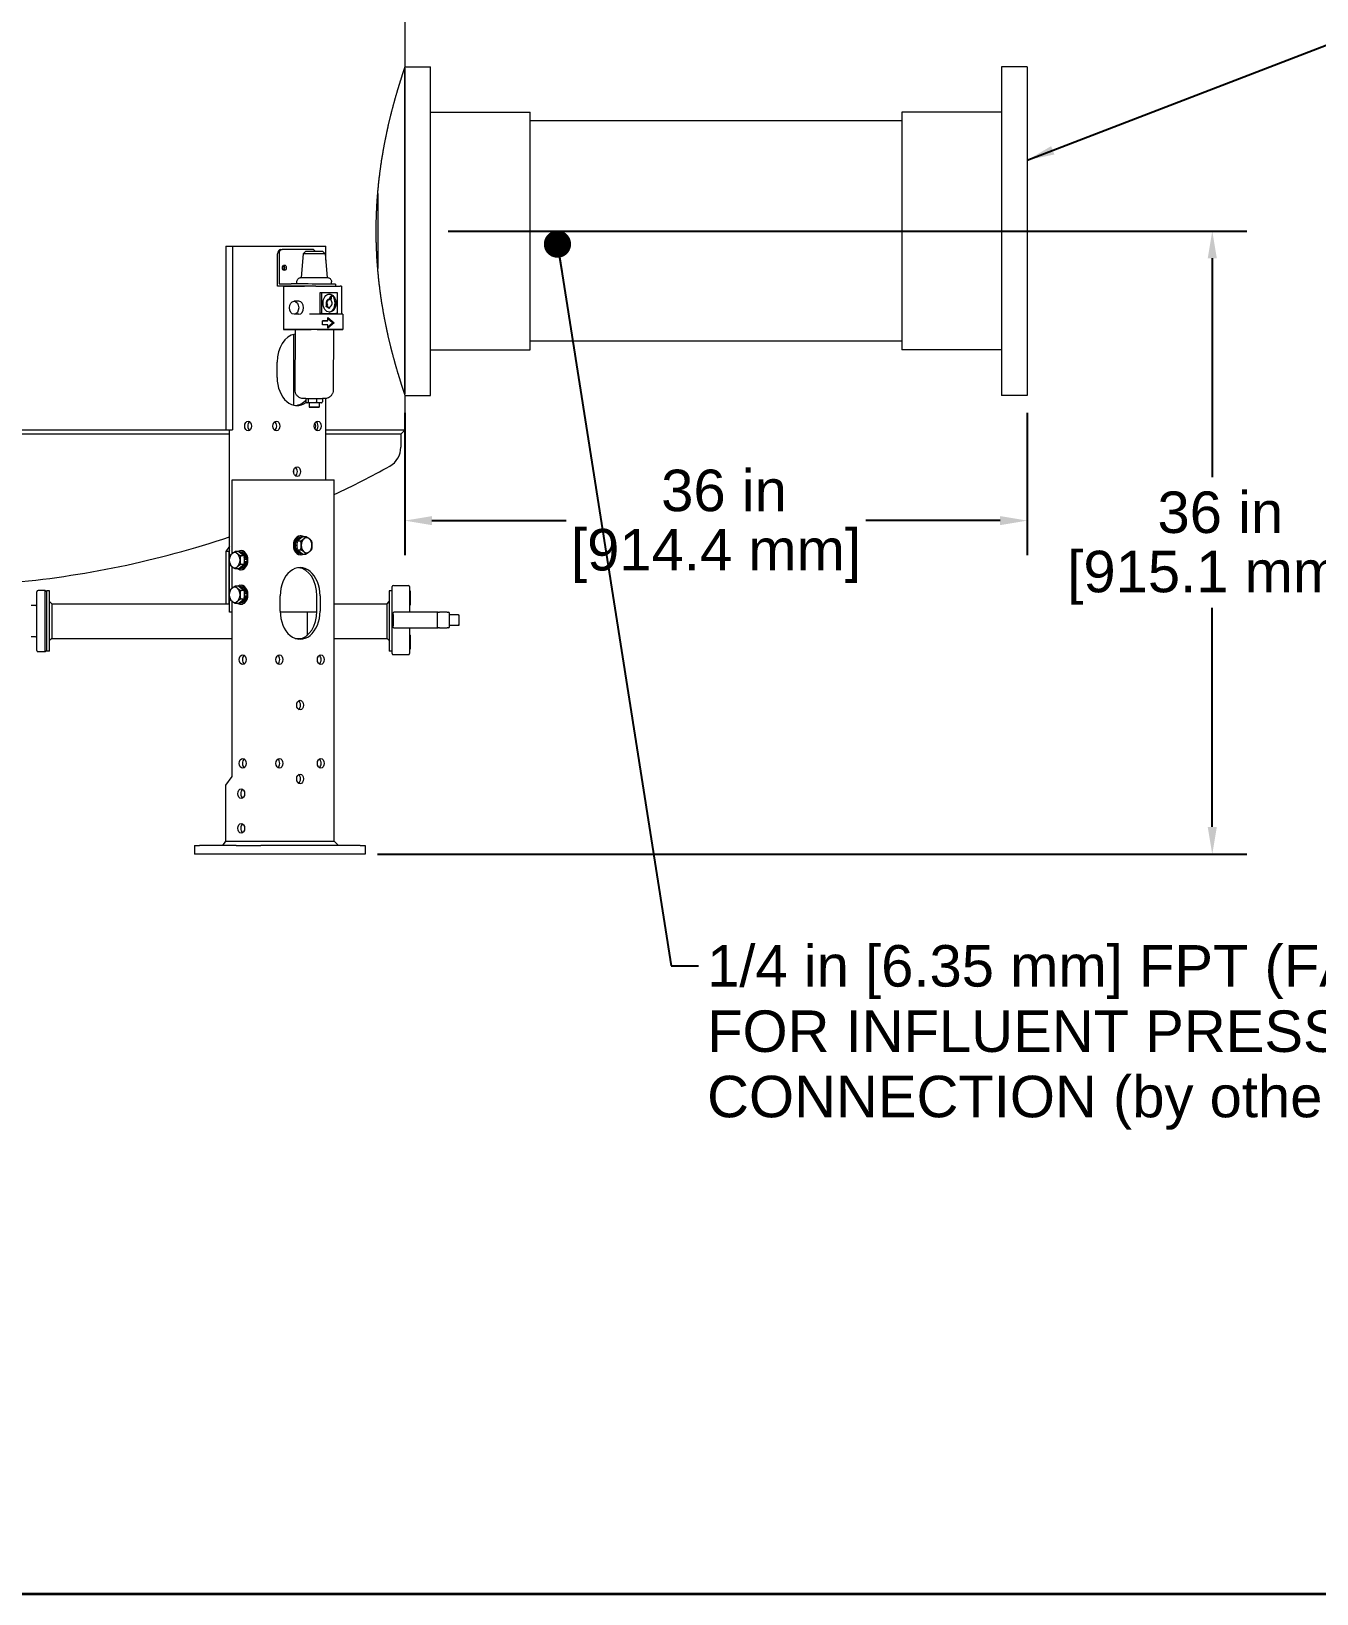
# Model space of a CAD drawing. Header units: inches. Extents: x 20 to 536, y 8 to 344.
# Drawn here: x 117.2 to 191.6, y 8 to 98.3 of the extents above; entities that cross this region are included whole.
import ezdxf

# ---------------------------------------------------------------- set-up
doc = ezdxf.new("R2010")
doc.units = ezdxf.units.IN
doc.header["$LTSCALE"] = 16
doc.header["$MEASUREMENT"] = 0
doc.layers.get('0').update_dxf_attribs({"lineweight": 25})
for name, color, linetype, lineweight in [('Border', 7, 'Continuous', 35), ('Dimension (ANSI)', 7, 'Continuous', 25), ('Symbol (ANSI)', 7, 'Continuous', 25), ('Visible (ANSI)', 7, 'Continuous', 50)]:
    doc.layers.add(name, color=color, linetype=linetype, lineweight=lineweight)
doc.styles.add('Standard D-E', font='arial.ttf')
doc.dimstyles.new('in [mm] D-E NeptuneBenson', dxfattribs={"dimscale": 16, "dimtxt": 0.15, "dimasz": 0.098425, "dimexe": 0.125, "dimexo": 0.063, "dimgap": 0.031496, "dimtad": 0, "dimtih": 1, "dimtoh": 1, "dimdec": 4, "dimrnd": 1e-08, "dimzin": 3, "dimdsep": 46, "dimlunit": 5, "dimtxsty": 'Standard D-E', "dimcen": 0.09, "dimdle": 0.393701, "dimclrd": 256, "dimclre": 256, "dimclrt": 256, "dimadec": 1, "dimazin": 1, "dimtfac": 1, "dimtofl": 0, "dimtmove": 0, "dimatfit": 3, "dimfxl": 1, "dimfrac": 1, "dimtolj": 1, "dimtzin": 4, "dimlwd": -1, "dimlwe": -1, "dimarcsym": 0})
doc.dimstyles.new('in [mm] D-E NeptuneBenson$7', dxfattribs={"dimscale": 16, "dimtxt": 0.15, "dimasz": 0.098425, "dimexe": 0.125, "dimexo": 0.063, "dimgap": 0.031496, "dimtad": 0, "dimtih": 1, "dimtoh": 1, "dimdec": 4, "dimrnd": 1e-08, "dimzin": 3, "dimdsep": 46, "dimlunit": 5, "dimtxsty": 'Standard D-E', "dimcen": 0.09, "dimdle": 0.393701, "dimclrd": 256, "dimclre": 256, "dimclrt": 256, "dimadec": 1, "dimazin": 1, "dimtfac": 1, "dimtofl": 0, "dimtmove": 0, "dimatfit": 3, "dimfxl": 1, "dimfrac": 1, "dimtolj": 1, "dimtzin": 4, "dimlwd": -1, "dimlwe": -1, "dimarcsym": 0})

# ---------------------------------------------------------------- blocks, each defined once
blk = doc.blocks.new('Borders 22x34_D')
at = {"layer": 'Border'}
for q in [(33.5, 0.5), (7.8115, 0.5)]:
    blk.add_line((1.25, 0.5), q, dxfattribs=at)
blk = doc.blocks.new('*D19')
at = {"layer": 'Defpoints', "color": 0, "transparency": 16777216}
for p in [(140.329, 86.785), (185.524, 86.785), (136.245, 50.756)]:
    blk.add_point(p, dxfattribs=at)
at = {"layer": 'Dimension (ANSI)', "transparency": 16777216}
for p, q in [((141.337, 86.785), (187.524, 86.785)), ((185.524, 85.21), (185.524, 72.553)), ((185.524, 52.331), (185.524, 65.008)), ((137.253, 50.756), (187.524, 50.756))]:
    blk.add_line(p, q, dxfattribs=at)
for points in [[(185.262, 85.21), (185.787, 85.21), (185.524, 86.785)], [(185.262, 52.331), (185.787, 52.331), (185.524, 50.756)]]:
    blk.add_solid(points, dxfattribs=at)
at = {"layer": 'Dimension (ANSI)', "transparency": 16777216, "char_height": 2.4, "attachment_point": 5, "style": 'Standard D-E'}
for s, insert in [('\\A1; 36 in', (185.524, 70.511)), ('\\A1;[915.1 mm]', (185.524, 66.739))]:
    blk.add_mtext(s, dxfattribs=dict(at, insert=insert))
blk = doc.blocks.new('*D22')
at = {"layer": 'Defpoints', "color": 0, "transparency": 16777216}
for p in [(138.829, 77.285), (174.83, 77.285), (174.83, 70.043)]:
    blk.add_point(p, dxfattribs=at)
at = {"layer": 'Dimension (ANSI)', "transparency": 16777216}
for p, q in [((138.829, 76.277), (138.829, 68.043)), ((174.83, 76.277), (174.83, 68.043)), ((140.404, 70.043), (148.163, 70.043)), ((173.255, 70.043), (165.496, 70.043))]:
    blk.add_line(p, q, dxfattribs=at)
for points in [[(140.404, 70.305), (140.404, 69.78), (138.829, 70.043)], [(173.255, 70.305), (173.255, 69.78), (174.83, 70.043)]]:
    blk.add_solid(points, dxfattribs=at)
at = {"layer": 'Dimension (ANSI)', "transparency": 16777216, "char_height": 2.4, "attachment_point": 5, "style": 'Standard D-E'}
for s, insert in [('\\A1; 36 in', (156.829, 71.773)), ('\\A1;[914.4 mm]', (156.829, 68.001))]:
    blk.add_mtext(s, dxfattribs=dict(at, insert=insert))

msp = doc.modelspace()

# ---------------------------------------------------------------- linework, layer by layer
at = {"layer": 'Visible (ANSI)', "linetype": 'Continuous', "lineweight": 18}
for p, q in [((138.856475, 96.28516), (138.856475, 101.78516)), ((138.829451, 96.205923), (138.829451, 77.364397)), ((138.829451, 77.364397), (138.829451, 96.205923)), ((138.856475, 96.28516), (140.329451, 96.28516)), ((140.329451, 77.28516), (140.329451, 96.28516)), ((173.329951, 96.28516), (173.329951, 77.28516)), ((174.829951, 96.28516), (173.329951, 96.28516)), ((174.829951, 96.28516), (174.829951, 77.28516)), ((140.329451, 93.66016), (146.079451, 93.66016)), ((146.079451, 79.91016), (146.079451, 93.66016)), ((167.579951, 93.16016), (146.079451, 93.16016)), ((167.579951, 93.66016), (167.579951, 79.91016)), ((173.329951, 93.66016), (167.579951, 93.66016)), ((137.269451, 88.94904), (137.269451, 84.621281)), ((128.492834, 85.91016), (128.863746, 85.91016)), ((128.492834, 85.91016), (128.492834, 75.28516)), ((128.863746, 85.91016), (130.171763, 85.91016)), ((128.863746, 85.91016), (128.863746, 75.28516)), ((130.171763, 85.91016), (131.147571, 85.91016)), ((131.147571, 85.91016), (134.060851, 85.91016)), ((134.060851, 85.91016), (134.262947, 85.91016)), ((134.262947, 85.095954), (134.262947, 85.91016)), ((131.474166, 83.599168), (131.474946, 85.474168)), ((131.563334, 85.474168), (131.562606, 83.724168)), ((131.651723, 85.724021), (131.740111, 85.724021)), ((133.507982, 85.72255), (131.740215, 85.724021)), ((132.960886, 85.473981), (132.845696, 84.098613)), ((133.096318, 85.598493), (132.960886, 85.473981)), ((134.096318, 85.598077), (134.231647, 85.473453)), ((134.231647, 85.473453), (134.345693, 84.097989)), ((131.827719, 83.598874), (131.474166, 83.599168)), ((132.269661, 83.599168), (131.474166, 83.599168)), ((131.562606, 83.724168), (132.269713, 83.724168)), ((131.827719, 83.599021), (131.82668, 81.099021)), ((131.827719, 83.599021), (133.03274, 83.599021)), ((132.595538, 83.724135), (132.59559, 83.848702)), ((133.330321, 83.599021), (133.03274, 83.599021)), ((133.683875, 83.598874), (134.390981, 83.598286)), ((133.926577, 83.222478), (133.926077, 82.020681)), ((134.014965, 83.222478), (133.926577, 83.222478)), ((134.014965, 83.222478), (134.014465, 82.020681)), ((134.943462, 83.221705), (134.014965, 83.222478)), ((134.390981, 83.598286), (135.098088, 83.597697)), ((134.595538, 83.723095), (134.59559, 83.84787)), ((134.830373, 83.722662), (134.830321, 83.59792)), ((134.942962, 82.019908), (134.943462, 83.221705)), ((135.171311, 83.597593), (135.170637, 81.977518)), ((132.711395, 82.724021), (132.433503, 82.724252)), ((134.284938, 82.427674), (134.314337, 82.493745)), ((134.284938, 82.427674), (134.329132, 82.427674)), ((134.443718, 82.334508), (134.284938, 82.427674)), ((134.314337, 82.493745), (134.358532, 82.493745)), ((134.329132, 82.427674), (134.358532, 82.493745)), ((134.487912, 82.334508), (134.329132, 82.427674)), ((134.434769, 82.833915), (134.478963, 82.833915)), ((134.443718, 82.334508), (134.487912, 82.334508)), ((134.4657, 82.833915), (134.5581, 83.041571)), ((134.500222, 82.410607), (134.487912, 82.334508)), ((134.508102, 82.829885), (134.602294, 83.041571)), ((134.5581, 83.041571), (134.602294, 83.041571)), ((134.602294, 83.041571), (134.562852, 82.79776)), ((132.710771, 81.974021), (132.43288, 81.974252)), ((133.418036, 81.978829), (133.329647, 81.978829)), ((135.185802, 81.977505), (133.771589, 81.978681)), ((133.926077, 82.020681), (134.854573, 82.019908)), ((134.014465, 82.020681), (133.926077, 82.020681)), ((134.014465, 82.020681), (134.942962, 82.019908)), ((134.073573, 81.354038), (134.073672, 81.593207)), ((134.389422, 81.353776), (134.073573, 81.354038)), ((134.073672, 81.593207), (134.389521, 81.592944)), ((134.301133, 81.592944), (134.073672, 81.593134)), ((134.389521, 81.592944), (134.301133, 81.592944)), ((134.748391, 81.473061), (134.389344, 81.165968)), ((134.389344, 81.165968), (134.389422, 81.353776)), ((134.389375, 81.241594), (134.660002, 81.473061)), ((134.389521, 81.592944), (134.389599, 81.780752)), ((134.660002, 81.473061), (134.389568, 81.70498)), ((134.389599, 81.780752), (134.748391, 81.473061)), ((134.748391, 81.473061), (134.660002, 81.473061)), ((134.942962, 82.019908), (134.854573, 82.019908)), ((135.259026, 81.977401), (135.25866, 81.097594)), ((131.82668, 81.099021), (133.41767, 81.099021)), ((132.486669, 81.098472), (131.82668, 81.099021)), ((132.416077, 76.712021), (132.416077, 80.808299)), ((132.486669, 81.098747), (132.485214, 77.598747)), ((133.771223, 81.098874), (135.185437, 81.097698)), ((134.702223, 81.097825), (134.700768, 77.597826)), ((135.185436, 81.097551), (134.702223, 81.097551)), ((167.579951, 80.41016), (146.079451, 80.41016)), ((140.329451, 79.91016), (146.079451, 79.91016)), ((173.329951, 79.91016), (167.579951, 79.91016)), ((131.451627, 78.32016), (131.451627, 79.20016)), ((133.117622, 77.098431), (133.117544, 76.910931)), ((133.117622, 77.098431), (133.244941, 77.098576)), ((133.311429, 76.848307), (133.187187, 76.84841)), ((133.244941, 77.098576), (133.244863, 76.911076)), ((133.244941, 77.098576), (133.720101, 77.098431)), ((133.311429, 76.848404), (133.311325, 76.598404)), ((133.720101, 77.098431), (133.720024, 76.910931)), ((133.720101, 77.098431), (134.067943, 77.098142)), ((133.873929, 76.84817), (133.873825, 76.59817)), ((133.889511, 76.84804), (133.873929, 76.848045)), ((133.998241, 76.848163), (133.889571, 76.84804)), ((134.067943, 77.098142), (134.067865, 76.910642)), ((134.262947, 72.40616), (134.262947, 77.101915)), ((138.856475, 75.28516), (138.856475, 77.28516)), ((138.856475, 77.28516), (140.329451, 77.28516)), ((174.829951, 77.28516), (173.329951, 77.28516)), ((128.703766, 75.03516), (93.505135, 75.03516)), ((93.716067, 75.28516), (128.492834, 75.28516)), ((128.492834, 75.28516), (128.863746, 75.28516)), ((128.703766, 67.940886), (128.703766, 75.28516)), ((129.834715, 75.28516), (129.893629, 75.28516)), ((131.289941, 75.28516), (131.348855, 75.28516)), ((134.262947, 75.28516), (138.856475, 75.28516)), ((138.604451, 75.03516), (134.262947, 75.03516)), ((138.604451, 75.03516), (138.854451, 75.28516)), ((138.604451, 75.03516), (138.604451, 74.284899)), ((128.843525, 72.40616), (130.036207, 72.40616)), ((128.843525, 68.13533), (128.843525, 72.40616)), ((130.036207, 72.40616), (131.012014, 72.40616)), ((131.012014, 72.40616), (134.549961, 72.40616)), ((132.416077, 72.791919), (132.416077, 72.966402)), ((134.549961, 72.40616), (134.752057, 72.40616)), ((134.752057, 51.50616), (134.752057, 72.40616)), ((132.604559, 68.868751), (132.913918, 69.121342)), ((132.604559, 68.36357), (132.604559, 68.868751)), ((132.604559, 68.868751), (132.819996, 68.868751)), ((132.82553, 69.167342), (132.780987, 69.167342)), ((132.872484, 69.087512), (132.82553, 69.087512)), ((132.913918, 69.121342), (133.129355, 69.121342)), ((128.703766, 68.562511), (128.489972, 68.26016)), ((128.489972, 68.26016), (128.489972, 65.236538)), ((128.666748, 68.26016), (128.489972, 68.26016)), ((128.703766, 68.312511), (128.666748, 68.26016)), ((128.666748, 68.26016), (128.666748, 65.236538)), ((129.240925, 68.261342), (129.025488, 68.261342)), ((129.240925, 68.261342), (129.550284, 68.008751)), ((129.282358, 68.227512), (129.329313, 68.227512)), ((129.329313, 68.307342), (129.373855, 68.307342)), ((129.550284, 68.008751), (129.334847, 68.008751)), ((129.550284, 68.008751), (129.550284, 67.50357)), ((129.570754, 67.823961), (129.550284, 67.823961)), ((129.570754, 67.823961), (129.659142, 67.823961)), ((132.913918, 68.110979), (132.604559, 68.36357)), ((132.604559, 68.36357), (132.819996, 68.36357)), ((132.82553, 68.064979), (132.780987, 68.064979)), ((132.872484, 68.144809), (132.82553, 68.144809)), ((132.913918, 68.110979), (133.129355, 68.110979)), ((128.703766, 65.940886), (128.703766, 67.571435)), ((128.843525, 66.13533), (128.843525, 67.376991)), ((129.240925, 67.250979), (129.025488, 67.250979)), ((129.550284, 67.50357), (129.240925, 67.250979)), ((129.282358, 67.284809), (129.329313, 67.284809)), ((129.329313, 67.204979), (129.373855, 67.204979)), ((129.550284, 67.50357), (129.334847, 67.50357)), ((129.550284, 67.68836), (129.570754, 67.68836)), ((129.570754, 67.68836), (129.659142, 67.68836)), ((118.033584, 66.008038), (117.639884, 66.008038)), ((118.033584, 62.465038), (118.033584, 66.008038)), ((118.112325, 65.929298), (118.033584, 66.008038)), ((118.112325, 65.986538), (118.112325, 62.486538)), ((118.291625, 65.986538), (118.112325, 65.986538)), ((118.291625, 62.486538), (118.291625, 65.986538)), ((129.240925, 66.261342), (129.025488, 66.261342)), ((129.240925, 66.261342), (129.550284, 66.008751)), ((129.282358, 66.227512), (129.329313, 66.227512)), ((129.329313, 66.307342), (129.373855, 66.307342)), ((129.550284, 66.008751), (129.334847, 66.008751)), ((129.550284, 66.008751), (129.550284, 65.50357)), ((137.933025, 65.986538), (137.933025, 62.486538)), ((138.112325, 65.986538), (137.933025, 65.986538)), ((138.112325, 62.354129), (138.112325, 66.234129)), ((138.172325, 66.294129), (139.052325, 66.294129)), ((139.112325, 66.234129), (139.112325, 64.744129)), ((139.122325, 65.960647), (139.152325, 65.960647)), ((139.162325, 65.80142), (139.162325, 65.950647)), ((117.482403, 65.14205), (117.234766, 65.14205)), ((117.561143, 62.543779), (117.561143, 65.929298)), ((118.416625, 65.236538), (118.291625, 65.361538)), ((118.416625, 65.236538), (128.703766, 65.236538)), ((118.416625, 65.236538), (118.416625, 63.551048)), ((128.703766, 64.76016), (128.703766, 65.571435)), ((128.843525, 55.25616), (128.843525, 65.376991)), ((129.240925, 65.250979), (129.025488, 65.250979)), ((129.550284, 65.50357), (129.240925, 65.250979)), ((129.282358, 65.284809), (129.329313, 65.284809)), ((129.329313, 65.204979), (129.373855, 65.204979)), ((129.550284, 65.50357), (129.334847, 65.50357)), ((129.570754, 65.823961), (129.550284, 65.823961)), ((129.550284, 65.68836), (129.570754, 65.68836)), ((129.570754, 65.823961), (129.659142, 65.823961)), ((129.570754, 65.68836), (129.659142, 65.68836)), ((131.628403, 64.81616), (131.628403, 65.69616)), ((133.756795, 64.81616), (133.756795, 65.69616)), ((133.933572, 65.69616), (133.933572, 64.81616)), ((134.752057, 65.236538), (137.808025, 65.236538)), ((137.808025, 65.236538), (137.933025, 65.361538)), ((137.808025, 63.551048), (137.808025, 65.236538)), ((139.152325, 65.508189), (139.122325, 65.508189)), ((139.122325, 65.174193), (139.152325, 65.174193)), ((139.162325, 65.786073), (139.162325, 65.80142)), ((139.162325, 65.502842), (139.162325, 65.786073)), ((139.162325, 65.498189), (139.162325, 65.502842)), ((139.162325, 65.184193), (139.162325, 65.498189)), ((128.843525, 64.76016), (128.703766, 64.76016)), ((133.756114, 64.76016), (131.629084, 64.76016)), ((133.180503, 64.76016), (133.180503, 63.404539)), ((140.749406, 64.744129), (138.207616, 64.744129)), ((140.712325, 64.684129), (140.712325, 63.904129)), ((140.772325, 64.744129), (140.749406, 64.744129)), ((140.772325, 64.744129), (140.837325, 64.744129)), ((141.287325, 64.744129), (140.837325, 64.744129)), ((141.287325, 64.744129), (141.352325, 64.744129)), ((141.412325, 63.904129), (141.412325, 64.684129)), ((141.927325, 64.594129), (141.432325, 64.594129)), ((141.927325, 64.594129), (141.947325, 64.594129)), ((141.987325, 64.034129), (141.987325, 64.554129)), ((117.482403, 63.331027), (117.234766, 63.331027)), ((118.416625, 63.236538), (118.291625, 63.111538)), ((118.416625, 63.551048), (118.416625, 63.236538)), ((118.416625, 63.236538), (128.843525, 63.236538)), ((132.496651, 63.236538), (132.888547, 63.236538)), ((134.752057, 63.236538), (137.808025, 63.236538)), ((137.808025, 63.236538), (137.808025, 63.551048)), ((137.808025, 63.236538), (137.933025, 63.111538)), ((138.207616, 63.844129), (140.749406, 63.844129)), ((139.112325, 63.844129), (139.112325, 62.354129)), ((139.122325, 63.414065), (139.152325, 63.414065)), ((139.162325, 63.090069), (139.162325, 63.404065)), ((140.749406, 63.844129), (140.772325, 63.844129)), ((140.837325, 63.844129), (140.772325, 63.844129)), ((140.837325, 63.844129), (141.287325, 63.844129)), ((141.352325, 63.844129), (141.287325, 63.844129)), ((141.432325, 63.994129), (141.927325, 63.994129)), ((141.947325, 63.994129), (141.927325, 63.994129)), ((118.033584, 62.465038), (117.639884, 62.465038)), ((118.112325, 62.543779), (118.033584, 62.465038)), ((118.291625, 62.486538), (118.112325, 62.486538)), ((138.112325, 62.486538), (137.933025, 62.486538)), ((139.122325, 63.080069), (139.152325, 63.080069)), ((139.122325, 62.627611), (139.152325, 62.627611)), ((139.162325, 63.085416), (139.162325, 63.090069)), ((139.162325, 62.802185), (139.162325, 63.085416)), ((139.162325, 62.786838), (139.162325, 62.802185)), ((139.162325, 62.637611), (139.162325, 62.786838)), ((138.172325, 62.294129), (139.052325, 62.294129)), ((128.489972, 54.75616), (128.843525, 55.25616)), ((128.489972, 51.50616), (128.489972, 54.75616)), ((128.313195, 51.25616), (128.489972, 51.50616)), ((128.489972, 51.50616), (130.036207, 51.50616)), ((130.036207, 51.50616), (131.012014, 51.50616)), ((131.012014, 51.50616), (134.549961, 51.50616)), ((134.549961, 51.50616), (134.752057, 51.50616)), ((134.752057, 51.50616), (135.002057, 51.25616)), ((126.67447, 51.25616), (126.967363, 51.25616)), ((126.67447, 51.25616), (126.67447, 50.75616)), ((126.967363, 50.75616), (126.67447, 50.75616)), ((129.088684, 51.25616), (126.967363, 51.25616)), ((129.088684, 50.75616), (126.967363, 50.75616)), ((129.088684, 51.25616), (130.502897, 51.25616)), ((130.502897, 50.75616), (129.088684, 50.75616)), ((136.244604, 51.25616), (130.502897, 51.25616)), ((136.244604, 50.75616), (130.502897, 50.75616)), ((136.244604, 51.25616), (136.537497, 51.25616)), ((136.537497, 50.75616), (136.244604, 50.75616)), ((136.537497, 51.25616), (136.537497, 50.75616))]:
    msp.add_line(p, q, dxfattribs=at)
for centre, radius, start, end in [((137.356451, 74.284899), 1.248, 299.05117535, 0), ((111.104451, 121.54516), 55.31, 295.31196661, 299.05117535), ((111.104451, 121.54516), 55.31, 274.92569631, 288.55374646), ((117.639884, 65.929298), 0.07874, 90, 180), ((138.172325, 66.234129), 0.06, 90, 180), ((139.052325, 66.234129), 0.06, 0, 90), ((139.122325, 65.970647), 0.01, 180, 270), ((139.152325, 65.950647), 0.01, 0, 90), ((117.482403, 65.22079), 0.07874, 270, 0), ((139.122325, 65.518189), 0.01, 180, 270), ((139.122325, 65.164193), 0.01, 90, 180), ((139.152325, 65.498189), 0.01, 0, 90), ((139.152325, 65.184193), 0.01, 270, 0), ((140.772325, 64.684129), 0.06, 90, 180), ((141.352325, 64.684129), 0.06, 0, 90), ((141.432325, 64.614129), 0.02, 180, 270), ((141.947325, 64.554129), 0.04, 0, 90), ((117.482403, 63.252286), 0.07874, 0, 90), ((139.122325, 63.424065), 0.01, 180, 270), ((139.152325, 63.404065), 0.01, 0, 90), ((140.772325, 63.904129), 0.06, 180, 270), ((141.352325, 63.904129), 0.06, 270, 0), ((141.432325, 63.974129), 0.02, 90, 180), ((141.947325, 64.034129), 0.04, 270, 0), ((117.639884, 62.543779), 0.07874, 180, 270), ((138.172325, 62.354129), 0.06, 180, 270), ((139.052325, 62.354129), 0.06, 270, 0), ((139.122325, 63.070069), 0.01, 90, 180), ((139.122325, 62.617611), 0.01, 90, 180), ((139.152325, 63.090069), 0.01, 270, 0), ((139.152325, 62.637611), 0.01, 270, 0)]:
    msp.add_arc(centre, radius, start, end, dxfattribs=at)
for centre, major_axis, ratio, start_param, end_param in [((131.651723, 85.474021), (0, 0.25), 0.707106781, 0, 1.570208091), ((131.740111, 85.474021), (0, 0.25), 0.707106781, 6.282597072, 7.853393399), ((133.596266, 85.473717), (-0.635381, 0.000264), 0.000415945, 3.141627315, 6.283150644), ((133.596318, 85.598285), (0.5, -0.000208), 0.000415945, 0.000452049, 3.141140605), ((133.507878, 85.47255), (0, 0.25), 0.707106781, 5.240218139, 6.282597072), ((131.745076, 84.66016), (0, 0.155), 0.707106781, 3.759538514, 5.679128084), ((131.783967, 84.66141), (0, 0.15625), 0.707106781, 3.5531095, 5.871668461), ((133.330321, 83.598286), (1.5, -0.000624), 0.000415945, 1.770509355, 2.356195174), ((133.330373, 83.723286), (1.5, -0.000624), 0.000415945, 6.283181841, 8.639377284), ((133.507098, 83.598874), (-0.25, 0.000104), 0.000415945, 3.926990306, 5.497786633), ((134.434769, 82.621193), (0, -0.520383), 0.707106781, 0.060088092, 3.081504561), ((134.921311, 83.597697), (0.25, -0.000104), 0.000415945, 6.283181718, 7.068580865), ((132.711083, 82.349021), (0.000312, 0.375), 0.707106659, 3.141592654, 6.283185307), ((134.434769, 82.621193), (0, 0.212722), 0.707106781, 0, 2.213209837), ((134.478963, 82.621193), (0, 0.212722), 0.707106781, 6.088235485, 8.496395144), ((134.478963, 82.621193), (0, -0.212722), 0.707106781, 0.141808183, 2.549967842), ((133.594812, 81.978681), (-0.25, 0.000104), 0.000415945, 3.926990306, 5.497786633), ((135.009026, 81.977505), (0.25, -0.000104), 0.000415945, 6.283181786, 7.068580916), ((132.604211, 79.20016), (0, 1.63), 0.707106781, 0.102258881, 1.570796327), ((133.594446, 81.098286), (-1.107777, 0.000461), 0.000415945, 3.141589202, 6.283181855), ((133.594446, 81.098874), (0.25, -0.000104), 0.000415945, 0.785398846, 2.356195173), ((135.00866, 81.097698), (0.25, -0.000104), 0.000415945, 5.49778723, 7.068583557), ((132.604211, 78.32016), (0, -1.63), 0.707106781, 4.71238898, 6.759726134), ((132.427434, 78.32016), (0, -1.63), 0.707106781, 0.076762481, 0.641986642), ((133.187254, 76.91091), (0.06971, 0.000011), 0.896575359, 3.141083227, 4.711879554), ((133.295894, 76.911034), (0.000026, -0.0625), 0.81649644, 4.711370127, 6.282166454), ((133.592679, 76.848287), (-0.28125, 0.000117), 0.000415945, 3.141589262, 6.283181916), ((133.701345, 76.91091), (-0.000036, -0.0625), 0.298858349, 0.000509427, 1.571305753), ((133.998155, 76.910663), (-0.06971, -0.000011), 0.896575359, 1.5702869, 3.141083227), ((129.95256, 75.51016), (0, -0.28), 0.707106781, 3.604362771, 5.820415189), ((131.231009, 75.51016), (0, 0.28), 0.707106781, 3.604362771, 5.820415189), ((133.488094, 75.51016), (0, -0.28), 0.707106781, 0.909644844, 2.23194781), ((133.623859, 75.51016), (0, 0.28), 0.707106781, 3.604362771, 5.820415189), ((132.427434, 72.87916), (0, 0.28), 0.707106781, 3.604362771, 5.820415189), ((132.780987, 68.61616), (0, 0.551181), 0.707106781, 0, 3.141592654), ((132.82553, 68.61616), (0, 0.551181), 0.707106781, 5.8717395, 9.836223768), ((132.82553, 68.61616), (0, 0.471351), 0.707106781, 0, 3.141592654), ((132.913918, 68.61616), (0, 0.471351), 0.707106781, 1.189499578, 1.952093075), ((132.913918, 68.61616), (0, 0.471351), 0.707106781, 0.142302027, 0.904895524), ((133.156986, 68.61616), (0, -0.4375), 0.707106781, 3.665191429, 4.71238898), ((133.156986, 68.61616), (0, 0.4375), 0.707106781, 5.759586532, 6.806784083), ((133.156986, 68.61616), (0, 0.4375), 0.707106781, 4.71238898, 5.759586532), ((128.997857, 67.75616), (0, -0.4375), 0.707106781, 3.665191429, 4.71238898), ((128.997857, 67.75616), (0, -0.4375), 0.707106781, 4.71238898, 5.759586532), ((128.997857, 67.75616), (0, 0.4375), 0.707106781, 5.759586532, 6.806784083), ((128.997857, 67.75616), (0, 0.4375), 0.707106781, 4.71238898, 5.759586532), ((128.997857, 67.75616), (0, 0.4375), 0.707106781, 3.665191429, 4.71238898), ((129.329313, 67.75616), (0, -0.551181), 0.707106781, 5.8717395, 9.836223768), ((129.240925, 67.75616), (0, 0.471351), 0.707106781, 5.378289783, 6.14088328), ((129.329313, 67.75616), (0, 0.471351), 0.707106781, 4.856733198, 6.283185307), ((129.373855, 67.75616), (0, -0.551181), 0.707106781, 0, 3.141592654), ((129.240925, 67.75616), (0, -0.471351), 0.707106781, 1.715140545, 1.952093075), ((132.913918, 68.61616), (0, -0.471351), 0.707106781, 5.378289783, 6.14088328), ((133.156986, 68.61616), (0, -0.4375), 0.707106781, 4.71238898, 5.759586532), ((133.156986, 68.61616), (0, -0.4375), 0.707106781, 5.759586532, 6.806784083), ((133.156986, 68.61616), (0, 0.4375), 0.707106781, 3.665191429, 4.71238898), ((128.997857, 67.75616), (0, -0.4375), 0.707106781, 5.759586532, 6.806784083), ((129.240925, 67.75616), (0, -0.471351), 0.707106781, 0.142302027, 0.904895524), ((129.329313, 67.75616), (0, -0.471351), 0.707106781, 0, 1.426452109), ((129.240925, 67.75616), (0, -0.471351), 0.707106781, 1.189499578, 1.426452109), ((132.780987, 65.69616), (0, 1.63), 0.707106781, 4.71238898, 7.853981634), ((132.604211, 65.69616), (0, 1.63), 0.707106781, 4.71238898, 6.206422826), ((128.997857, 65.75616), (0, -0.4375), 0.707106781, 3.665191429, 4.71238898), ((128.997857, 65.75616), (0, 0.4375), 0.707106781, 5.759586532, 6.806784083), ((128.997857, 65.75616), (0, 0.4375), 0.707106781, 4.71238898, 5.759586532), ((129.329313, 65.75616), (0, -0.551181), 0.707106781, 5.8717395, 9.836223768), ((129.240925, 65.75616), (0, 0.471351), 0.707106781, 5.378289783, 6.14088328), ((129.329313, 65.75616), (0, 0.471351), 0.707106781, 4.856733198, 6.283185307), ((129.373855, 65.75616), (0, -0.551181), 0.707106781, 0, 3.141592654), ((128.997857, 65.75616), (0, -0.4375), 0.707106781, 4.71238898, 5.759586532), ((128.997857, 65.75616), (0, -0.4375), 0.707106781, 5.759586532, 6.806784083), ((128.997857, 65.75616), (0, 0.4375), 0.707106781, 3.665191429, 4.71238898), ((129.240925, 65.75616), (0, -0.471351), 0.707106781, 0.142302027, 0.904895524), ((129.329313, 65.75616), (0, -0.471351), 0.707106781, 0, 1.426452109), ((129.240925, 65.75616), (0, -0.471351), 0.707106781, 1.715140545, 1.952093075), ((129.240925, 65.75616), (0, -0.471351), 0.707106781, 1.189499578, 1.426452109), ((132.780987, 64.81616), (0, -1.63), 0.707106781, 4.71238898, 7.853981634), ((132.604211, 64.81616), (0, -1.63), 0.707106781, 0.076762481, 1.570796327), ((129.640227, 62.00616), (0, -0.28), 0.707106781, 3.604362771, 5.820415189), ((131.407994, 62.00616), (0, 0.28), 0.707106781, 3.604362771, 5.820415189), ((133.800428, 62.00616), (0, 0.28), 0.707106781, 3.604362771, 5.820415189), ((132.604211, 59.37516), (0, 0.28), 0.707106781, 3.604362771, 5.820415189), ((129.640227, 56.00616), (0, -0.28), 0.707106781, 3.604362771, 5.820415189), ((131.407994, 56.00616), (0, 0.28), 0.707106781, 3.604362771, 5.820415189), ((133.800428, 56.00616), (0, 0.28), 0.707106781, 3.604362771, 5.820415189), ((132.604211, 55.11216), (0, 0.28), 0.707106781, 3.604362771, 5.820415189), ((129.550632, 54.25616), (0, -0.28), 0.707106781, 3.604362771, 5.820415189), ((129.550632, 52.25616), (0, -0.28), 0.707106781, 3.604362771, 5.820415189)]:
    msp.add_ellipse(centre, major_axis=major_axis, ratio=ratio, start_param=start_param, end_param=end_param, dxfattribs=at)
for centre, major_axis, ratio in [((131.872356, 84.66141), (0, -0.15625), 0.707106781), ((134.478963, 82.621193), (0, 0.520383), 0.707106781), ((132.433191, 82.349252), (0.000312, 0.375), 0.707106659), ((133.592575, 76.598287), (-0.28125, 0.000117), 0.000415945), ((129.775784, 75.51016), (0, 0.28), 0.707106781), ((131.407786, 75.51016), (0, -0.28), 0.707106781), ((133.800635, 75.51016), (0, -0.28), 0.707106781), ((132.604211, 72.87916), (0, -0.28), 0.707106781), ((129.46345, 62.00616), (0, 0.28), 0.707106781), ((131.58477, 62.00616), (0, -0.28), 0.707106781), ((133.977205, 62.00616), (0, -0.28), 0.707106781), ((132.780987, 59.37516), (0, -0.28), 0.707106781), ((129.46345, 56.00616), (0, 0.28), 0.707106781), ((131.58477, 56.00616), (0, -0.28), 0.707106781), ((133.977205, 56.00616), (0, -0.28), 0.707106781), ((132.780987, 55.11216), (0, -0.28), 0.707106781), ((129.373855, 54.25616), (0, -0.28), 0.707106781), ((129.373855, 52.25616), (0, -0.28), 0.707106781)]:
    msp.add_ellipse(centre, major_axis=major_axis, ratio=ratio, dxfattribs=at)
for points, knots in [([(138.856475, 77.28516), (138.856475, 77.28516), (138.851554, 77.299504), (138.831309, 77.358889), (138.815985, 77.403927), (138.775119, 77.525338), (138.749577, 77.601715), (138.689168, 77.785201), (138.654303, 77.892308), (138.576781, 78.135458), (138.534089, 78.271614), (138.442835, 78.570378), (138.394277, 78.732985), (138.293653, 79.0809), (138.241588, 79.266226), (138.136484, 79.654872), (138.083453, 79.858195), (137.978921, 80.277206), (137.925562, 80.500282), (137.819197, 80.970922), (137.766197, 81.218487), (137.663205, 81.734758), (137.613214, 82.00349), (137.518804, 82.558116), (137.474392, 82.844011), (137.393411, 83.428331), (137.35681, 83.727036), (137.293195, 84.332393), (137.266185, 84.639046), (137.222887, 85.254739), (137.206599, 85.563817), (137.185065, 86.178558), (137.179819, 86.484222), (137.179819, 87.086099), (137.185065, 87.391763), (137.206599, 88.006504), (137.222887, 88.315581), (137.266185, 88.931274), (137.293195, 89.237928), (137.35681, 89.843285), (137.393411, 90.141989), (137.474392, 90.72631), (137.518804, 91.012205), (137.613214, 91.566831), (137.663205, 91.835563), (137.766197, 92.351834), (137.819197, 92.599398), (137.925562, 93.070039), (137.978921, 93.293115), (138.083453, 93.712126), (138.136484, 93.915449), (138.241588, 94.304095), (138.293653, 94.489421), (138.394277, 94.837336), (138.442835, 94.999943), (138.534089, 95.298706), (138.576781, 95.434863), (138.654303, 95.678012), (138.689168, 95.78512), (138.749577, 95.968606), (138.775119, 96.044983), (138.815985, 96.166393), (138.831309, 96.211432), (138.851554, 96.270817), (138.856475, 96.28516), (138.856475, 96.28516)], [36.680851737, 36.680851737, 36.680851737, 36.680851737, 38.972809836, 38.972809836, 41.264767935, 41.264767935, 43.556726035, 43.556726035, 45.848684134, 45.848684134, 48.140642234, 48.140642234, 50.432600333, 50.432600333, 52.724558432, 52.724558432, 55.016516532, 55.016516532, 57.309664899, 57.309664899, 59.602813267, 59.602813267, 61.895961635, 61.895961635, 64.189110003, 64.189110003, 66.48225837, 66.48225837, 68.775406738, 68.775406738, 71.068555106, 71.068555106, 73.361703473, 73.361703473, 75.654851841, 75.654851841, 77.948000209, 77.948000209, 80.241148576, 80.241148576, 82.534296944, 82.534296944, 84.827445312, 84.827445312, 87.120593679, 87.120593679, 89.413742047, 89.413742047, 91.706890415, 91.706890415, 93.998848514, 93.998848514, 96.290806613, 96.290806613, 98.582764713, 98.582764713, 100.874722812, 100.874722812, 103.166680912, 103.166680912, 105.458639011, 105.458639011, 107.75059711, 107.75059711, 110.042555209, 110.042555209, 110.04255521, 110.04255521]), ([(132.59559, 83.848702), (132.595602, 83.875726), (132.600111, 83.903096), (132.617271, 83.953833), (132.629983, 83.977895), (132.661941, 84.020289), (132.681588, 84.039145), (132.725272, 84.069343), (132.749854, 84.081062), (132.787934, 84.092213), (132.800884, 84.094916), (132.819609, 84.097312), (132.825514, 84.097851), (132.832397, 84.098254), (132.833797, 84.098324), (132.835845, 84.09841), (132.836585, 84.098438), (132.838205, 84.098492), (132.838998, 84.098514), (132.840334, 84.098546), (132.840864, 84.098557), (132.842064, 84.098578), (132.842564, 84.098584), (132.844054, 84.098602), (132.844672, 84.098606), (132.847342, 84.098624), (132.849476, 84.09863), (132.86163, 84.098661), (132.87801, 84.098678), (132.932717, 84.098711), (132.977267, 84.098723), (133.084159, 84.098729), (133.147197, 84.098724), (133.284726, 84.098701), (133.360921, 84.098681), (133.516795, 84.09863), (133.598412, 84.098598), (133.756827, 84.098525), (133.835596, 84.098483), (133.980492, 84.098395), (134.048422, 84.098348), (134.165111, 84.098254), (134.215315, 84.098207), (134.292001, 84.098117), (134.319331, 84.098073), (134.337682, 84.098024), (134.340584, 84.098015), (134.344576, 84.097997), (134.345727, 84.097992), (134.348198, 84.097967), (134.348835, 84.097965), (134.351419, 84.097909), (134.35222, 84.09789), (134.353875, 84.097839), (134.354537, 84.097816), (134.35633, 84.097747), (134.357549, 84.097692), (134.360285, 84.097547), (134.361837, 84.097451), (134.366165, 84.097142), (134.368994, 84.096893), (134.378482, 84.095892), (134.385174, 84.094912), (134.409235, 84.090387), (134.426431, 84.085208), (134.46702, 84.06808), (134.489895, 84.053809), (134.529763, 84.019104), (134.547194, 83.998178), (134.574247, 83.952477), (134.584209, 83.927133), (134.593666, 83.883723), (134.595598, 83.865745), (134.59559, 83.84787)], [0, 0, 0, 0, 0.205925556, 0.205925556, 0.408131115, 0.408131115, 0.610470098, 0.610470098, 0.812801814, 0.812801814, 0.912862249, 0.912862249, 0.957072393, 0.957072393, 0.968659729, 0.968659729, 0.975957334, 0.975957334, 0.986680701, 0.986680701, 0.998543919, 0.998543919, 1.019237073, 1.019237073, 1.071090856, 1.071090856, 1.226544909, 1.226544909, 1.696150041, 1.696150041, 2.32378897, 2.32378897, 2.931493244, 2.931493244, 3.538876358, 3.538876358, 4.146086394, 4.146086394, 4.753258384, 4.753258384, 5.360450299, 5.360450299, 5.967750932, 5.967750932, 6.575487564, 6.575487564, 6.727243121, 6.727243121, 6.8409905, 6.8409905, 6.883764404, 6.883764404, 6.897240165, 6.897240165, 6.904466805, 6.904466805, 6.915059686, 6.915059686, 6.927360961, 6.927360961, 6.949123186, 6.949123186, 7.000531049, 7.000531049, 7.135809752, 7.135809752, 7.336234677, 7.336234677, 7.53858869, 7.53858869, 7.740921234, 7.740921234, 7.877131363, 7.877131363, 7.877131363, 7.877131363]), ([(133.117631, 77.098327), (133.082728, 77.098359), (133.053667, 77.098392), (133.006737, 77.098458), (132.992811, 77.098477), (132.982849, 77.098535), (132.982051, 77.098531), (132.977659, 77.098592), (132.976614, 77.098608), (132.974398, 77.098653), (132.973428, 77.098675), (132.970211, 77.098758), (132.967644, 77.09884), (132.962502, 77.099048), (132.959869, 77.099174), (132.9514, 77.099649), (132.945495, 77.100084), (132.922633, 77.102178), (132.905668, 77.104612), (132.844779, 77.116564), (132.801438, 77.131368), (132.713613, 77.175373), (132.669313, 77.207332), (132.594108, 77.282539), (132.562228, 77.326688), (132.514563, 77.421598), (132.498186, 77.47354), (132.486972, 77.550114), (132.485203, 77.574463), (132.485214, 77.598747)], [5.736795474, 5.736795474, 5.736795474, 5.736795474, 6.16134572, 6.16134572, 6.655271543, 6.655271543, 6.728904753, 6.728904753, 6.745759663, 6.745759663, 6.755993419, 6.755993419, 6.776719208, 6.776719208, 6.797108597, 6.797108597, 6.842212337, 6.842212337, 6.972375706, 6.972375706, 7.31508669, 7.31508669, 7.720907034, 7.720907034, 8.125528068, 8.125528068, 8.530198019, 8.530198019, 8.715244415, 8.715244415, 8.715244415, 8.715244415]), ([(134.700768, 77.597826), (134.700745, 77.543777), (134.691727, 77.489036), (134.657406, 77.387562), (134.631982, 77.339439), (134.568067, 77.254651), (134.528772, 77.216939), (134.441402, 77.156542), (134.39224, 77.133105), (134.316045, 77.110794), (134.290144, 77.105385), (134.251245, 77.10042), (134.238193, 77.099275), (134.223414, 77.098541), (134.221316, 77.098451), (134.217023, 77.098291), (134.214803, 77.098226), (134.21188, 77.098154), (134.210931, 77.098134), (134.208466, 77.098087), (134.207318, 77.098072), (134.205583, 77.098051), (134.204954, 77.098046), (134.203016, 77.098029), (134.202137, 77.098025), (134.19848, 77.098007), (134.195648, 77.098001), (134.179773, 77.097971), (134.158647, 77.097955), (134.1116, 77.097938), (134.09105, 77.097934), (134.067899, 77.097931)], [0, 0, 0, 0, 0.411850319, 0.411850319, 0.816260835, 0.816260835, 1.22093842, 1.22093842, 1.625605758, 1.625605758, 1.82593871, 1.82593871, 1.924561968, 1.924561968, 1.940971317, 1.940971317, 1.959322017, 1.959322017, 1.969556975, 1.969556975, 1.99023167, 1.99023167, 2.010604307, 2.010604307, 2.063109016, 2.063109016, 2.220467615, 2.220467615, 2.697685755, 2.697685755, 2.978242903, 2.978242903, 2.978242903, 2.978242903]), ([(138.141413, 64.684129), (138.140977, 64.686732), (138.140864, 64.689113), (138.141102, 64.695132), (138.141876, 64.698765), (138.145367, 64.708466), (138.149144, 64.714375), (138.158916, 64.725464), (138.165238, 64.730736), (138.172325, 64.734925)], [-2.5228002493, -2.5228002493, -2.5228002493, -2.5228002493, -2.493582986, -2.493582986, -2.4433706275, -2.4433706275, -2.3553185183, -2.3553185183, -2.2602426924, -2.2602426924, -2.2602426924, -2.2602426924]), ([(138.141413, 64.684129), (138.141594, 64.683037), (138.141772, 64.681953), (138.151416, 64.622572), (138.157507, 64.556589), (138.165544, 64.423164), (138.167232, 64.355657), (138.167232, 64.232601), (138.165544, 64.165094), (138.157507, 64.031669), (138.151416, 63.965686), (138.141772, 63.906304), (138.141594, 63.905221), (138.141413, 63.904129)], [1.331050027, 1.331050027, 1.331050027, 1.331050027, 1.339682265, 1.339682265, 1.808524762, 1.808524762, 2.27736726, 2.27736726, 2.746209758, 2.746209758, 3.215052256, 3.215052256, 3.223684493, 3.223684493, 3.223684493, 3.223684493]), ([(138.172325, 64.734925), (138.175559, 64.736838), (138.17902, 64.738472), (138.190696, 64.742777), (138.199469, 64.744129), (138.207616, 64.744129)], [0.40630894374, 0.40630894374, 0.40630894374, 0.40630894374, 0.43386006597, 0.43386006597, 0.49593751125, 0.49593751125, 0.49593751125, 0.49593751125]), ([(138.172325, 63.853332), (138.167825, 63.855993), (138.163554, 63.859137), (138.155474, 63.866455), (138.151893, 63.870537), (138.145932, 63.879217), (138.143395, 63.88424), (138.141143, 63.893072), (138.140789, 63.89654), (138.141042, 63.90147), (138.141195, 63.902824), (138.141413, 63.904129)], [-2.0245029213, -2.0245029213, -2.0245029213, -2.0245029213, -1.9844057906, -1.9844057906, -1.9412952604, -1.9412952604, -1.8946543755, -1.8946543755, -1.8641259399, -1.8641259399, -1.8520176536, -1.8520176536, -1.8520176536, -1.8520176536]), ([(138.207616, 63.844129), (138.199273, 63.844129), (138.190298, 63.845547), (138.178669, 63.849952), (138.175397, 63.851516), (138.172325, 63.853332)], [0, 0, 0, 0, 0.06357616667, 0.06357616667, 0.08974902028, 0.08974902028, 0.08974902028, 0.08974902028])]:
    msp.add_open_spline(points, degree=3, knots=knots, dxfattribs=at)
for points, weights in [([(132.819996, 68.868751), (132.930519, 68.936433), (133.002306, 68.995047)], [1.01001874936, 1.04314139574, 1]), ([(132.847627, 68.61616), (132.847627, 68.733388), (132.819996, 68.868751)], [1, 1.04314139574, 1.01001874936]), ([(133.002306, 68.995047), (133.074093, 69.05366), (133.129355, 69.121342)], [1, 1.04314139574, 1.01001874936]), ([(133.129355, 69.121342), (133.239879, 69.05366), (133.311666, 68.995047)], [1.01001874936, 1.04314139574, 1]), ([(133.311666, 68.995047), (133.383453, 68.936433), (133.438714, 68.868751)], [1, 1.04314139574, 1.01001874936]), ([(133.438714, 68.868751), (133.466345, 68.733388), (133.466345, 68.61616)], [1.01001874936, 1.04314139574, 1]), ([(128.688498, 67.75616), (128.688498, 67.873388), (128.716128, 68.008751)], [1, 1.04314139574, 1.01001874936]), ([(128.716128, 67.50357), (128.688498, 67.638933), (128.688498, 67.75616)], [1.01001874936, 1.04314139574, 1]), ([(128.716128, 68.008751), (128.77139, 68.076433), (128.843177, 68.135047)], [1.01001874936, 1.04314139574, 1]), ([(128.843177, 68.135047), (128.914964, 68.19366), (129.025488, 68.261342)], [1, 1.04314139574, 1.01001874936]), ([(129.025488, 68.261342), (129.080749, 68.19366), (129.152536, 68.135047)], [1.01001874936, 1.04314139574, 1]), ([(129.152536, 68.135047), (129.224323, 68.076433), (129.334847, 68.008751)], [1, 1.04314139574, 1.01001874936]), ([(129.334847, 68.008751), (129.307216, 67.873388), (129.307216, 67.75616)], [1.01001874936, 1.04314139574, 1]), ([(129.307216, 67.75616), (129.307216, 67.638933), (129.334847, 67.50357)], [1, 1.04314139574, 1.01001874936]), ([(132.819996, 68.36357), (132.847627, 68.498933), (132.847627, 68.61616)], [1.01001874936, 1.04314139574, 1]), ([(133.002306, 68.237274), (132.930519, 68.295888), (132.819996, 68.36357)], [1, 1.04314139574, 1.01001874936]), ([(133.129355, 68.110979), (133.074093, 68.17866), (133.002306, 68.237274)], [1.01001874936, 1.04314139574, 1]), ([(133.311666, 68.237274), (133.239879, 68.17866), (133.129355, 68.110979)], [1, 1.04314139574, 1.01001874936]), ([(133.438714, 68.36357), (133.383453, 68.295888), (133.311666, 68.237274)], [1.01001874936, 1.04314139574, 1]), ([(133.466345, 68.61616), (133.466345, 68.498933), (133.438714, 68.36357)], [1, 1.04314139574, 1.01001874936]), ([(128.843177, 67.377274), (128.77139, 67.435888), (128.716128, 67.50357)], [1, 1.04314139574, 1.01001874936]), ([(129.025488, 67.250979), (128.914964, 67.31866), (128.843177, 67.377274)], [1.01001874936, 1.04314139574, 1]), ([(129.152536, 67.377274), (129.080749, 67.31866), (129.025488, 67.250979)], [1, 1.04314139574, 1.01001874936]), ([(129.334847, 67.50357), (129.224323, 67.435888), (129.152536, 67.377274)], [1.01001874936, 1.04314139574, 1]), ([(128.688498, 65.75616), (128.688498, 65.873388), (128.716128, 66.008751)], [1, 1.04314139574, 1.01001874936]), ([(128.716128, 66.008751), (128.77139, 66.076433), (128.843177, 66.135047)], [1.01001874936, 1.04314139574, 1]), ([(128.843177, 66.135047), (128.914964, 66.19366), (129.025488, 66.261342)], [1, 1.04314139574, 1.01001874936]), ([(129.025488, 66.261342), (129.080749, 66.19366), (129.152536, 66.135047)], [1.01001874936, 1.04314139574, 1]), ([(129.152536, 66.135047), (129.224323, 66.076433), (129.334847, 66.008751)], [1, 1.04314139574, 1.01001874936]), ([(129.334847, 66.008751), (129.307216, 65.873388), (129.307216, 65.75616)], [1.01001874936, 1.04314139574, 1]), ([(128.716128, 65.50357), (128.688498, 65.638933), (128.688498, 65.75616)], [1.01001874936, 1.04314139574, 1]), ([(128.843177, 65.377274), (128.77139, 65.435888), (128.716128, 65.50357)], [1, 1.04314139574, 1.01001874936]), ([(129.025488, 65.250979), (128.914964, 65.31866), (128.843177, 65.377274)], [1.01001874936, 1.04314139574, 1]), ([(129.152536, 65.377274), (129.080749, 65.31866), (129.025488, 65.250979)], [1, 1.04314139574, 1.01001874936]), ([(129.334847, 65.50357), (129.224323, 65.435888), (129.152536, 65.377274)], [1.01001874936, 1.04314139574, 1]), ([(129.307216, 65.75616), (129.307216, 65.638933), (129.334847, 65.50357)], [1, 1.04314139574, 1.01001874936])]:
    msp.add_rational_spline(points, weights, degree=2, dxfattribs=at)

# ---------------------------------------------------------------- block references
at = {"xscale": 16, "yscale": 16, "zscale": 16}
msp.add_blockref('Borders 22x34_D', (0, 0), dxfattribs=at)

# ---------------------------------------------------------------- texts
at = {"layer": 'Symbol (ANSI)', "insert": (156.315089, 45.502414), "char_height": 2.40000008, "width": 57.76463907, "attachment_point": 1, "line_spacing_factor": 0.944221, "style": 'Standard D-E'}
msp.add_mtext('\\fArial|b0|i0;1/4 in [6.35 mm] FPT (FARSIDE) \\P\\fArial|b0|i0;FOR INFLUENT PRESSURE GAUGE \\P\\fArial|b0|i0;CONNECTION (by others)', dxfattribs=at)

# ---------------------------------------------------------------- dimensions: what is measured, and where the dimension line sits
at = {"layer": 'Dimension (ANSI)'}
dim = msp.add_linear_dim(base=(185.524137, 86.78516), p1=(136.244604, 50.75616), p2=(140.329451, 86.78516), angle=90, text=' <> in\\X[915.1 mm]', dimstyle='in [mm] D-E NeptuneBenson', override={"dimgap": 0.031496, "dimdec": 4, "dimpost": '', "dimtol": 0, "dimlim": 0, "dimtp": 0, "dimtm": 0, "dimtdec": 2, "dimatfit": 1}, dxfattribs=at)
dim.commit()
dim.dimension.update_dxf_attribs({"geometry": '*D19', "text_midpoint": (185.524137, 68.780587), "dimtype": 160})
dim = msp.add_linear_dim(base=(174.829951, 70.042667), p1=(138.829451, 77.28516), p2=(174.829951, 77.28516), text=' <> in\\X[914.4 mm]', dimstyle='in [mm] D-E NeptuneBenson', override={"dimgap": 0.031496, "dimtih": 0, "dimtoh": 0, "dimdec": 4, "dimpost": '', "dimtol": 0, "dimlim": 0, "dimtp": 0, "dimtm": 0, "dimtdec": 2, "dimatfit": 1}, dxfattribs=at)
dim.commit()
dim.dimension.update_dxf_attribs({"geometry": '*D22', "text_midpoint": (156.829451, 70.042667), "dimtype": 160})

# ---------------------------------------------------------------- leaders
at = {"layer": 'Symbol (ANSI)', "annotation_type": 0, "has_hookline": 1}
for points, override, hookline_direction, text_width in [([(174.829951, 90.887258), (195.913615, 98.992885), (193.219314, 108.04992), (191.644511, 108.04992)], {"dimtad": 0}, 1, 44.070943), ([(147.661821, 86.028778), (154.236349, 44.302414), (155.811152, 44.302414)], {"dimasz": 0.098425, "dimtad": 0, "dimldrblk": 'Dot'}, 0, 56.363985)]:
    msp.add_leader(points, dimstyle='in [mm] D-E NeptuneBenson$7', override=override, dxfattribs=dict(at, hookline_direction=hookline_direction, text_width=text_width))

doc.saveas('drawing.dxf')
